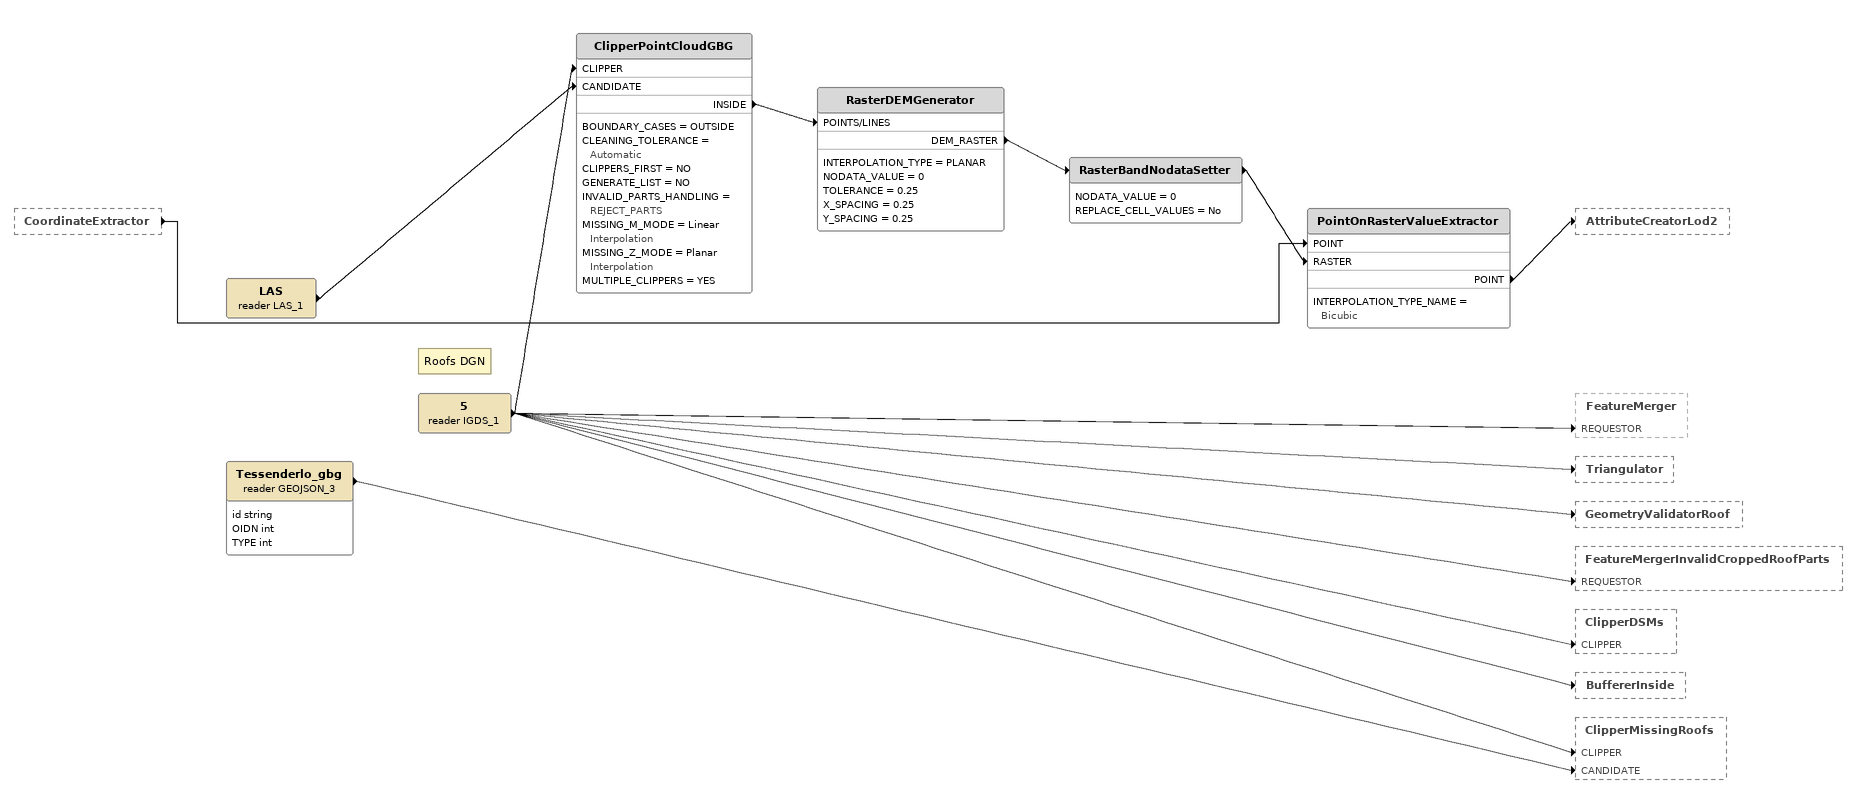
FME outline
CoordinateExtractor [outside]
    -> PointOnRasterValueExtractor [POINT]
Tessenderlo_gbg (reader GEOJSON_3)
    attributes: id string, OIDN int, TYPE int
    -> ClipperMissingRoofs [CANDIDATE]
LAS (reader LAS_1)
    -> ClipperPointCloudGBG [CANDIDATE]
Note: Roofs DGN
5 (reader IGDS_1)
    -> FeatureMerger [REQUESTOR]
    -> Triangulator
    -> GeometryValidatorRoof
    -> FeatureMergerInvalidCroppedRoofParts [REQUESTOR]
    -> ClipperDSMs [CLIPPER]
    -> ClipperPointCloudGBG [CLIPPER]
    -> BuffererInside
    -> ClipperMissingRoofs [CLIPPER]
ClipperPointCloudGBG
    BOUNDARY_CASES = OUTSIDE
    CLEANING_TOLERANCE = Automatic
    CLIPPERS_FIRST = NO
    GENERATE_LIST = NO
    INVALID_PARTS_HANDLING = REJECT_PARTS
    MISSING_M_MODE = Linear Interpolation
    MISSING_Z_MODE = Planar Interpolation
    MULTIPLE_CLIPPERS = YES
    INSIDE -> RasterDEMGenerator [POINTS/LINES]
RasterDEMGenerator
    INTERPOLATION_TYPE = PLANAR
    NODATA_VALUE = 0
    TOLERANCE = 0.25
    X_SPACING = 0.25
    Y_SPACING = 0.25
    DEM_RASTER -> RasterBandNodataSetter
RasterBandNodataSetter
    NODATA_VALUE = 0
    REPLACE_CELL_VALUES = No
    -> PointOnRasterValueExtractor [RASTER]
PointOnRasterValueExtractor
    INTERPOLATION_TYPE_NAME = Bicubic
    POINT -> AttributeCreatorLod2
